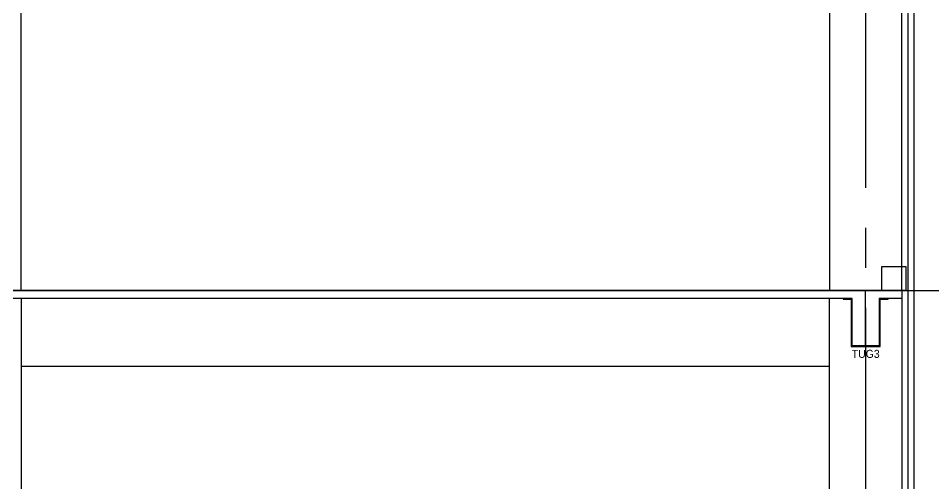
# Model space of a CAD drawing. Extents: x 152195838 to 323921156, y 365159662 to 730681027.
# Drawn here: x 160686922 to 160698357, y 365219651 to 365225463 of the extents above; entities that cross this region are included whole.
import ezdxf
from ezdxf.enums import TextEntityAlignment as Align
from ezdxf.xclip import XClip

# ---------------------------------------------------------------- set-up
doc = ezdxf.new("R2010")
doc.units = 0
doc.header["$MEASUREMENT"] = 0
doc.header["$XCLIPFRAME"] = 0
doc.linetypes.add('CEN', pattern=[63, 60, -1, 1, -1])
doc.layers.get('0').update_dxf_attribs({"linetype": 'CONTINUOUS'})
doc.layers.get('Defpoints').update_dxf_attribs({"linetype": 'CONTINUOUS'})
for name, color, linetype in [('4A.TEC CEN', 1, 'CEN'), ('4A.TEC 벽체 3', 4, 'CONTINUOUS'), ('ELE', 4, 'CONTINUOUS'), ('k-BESTO', 4, 'CONTINUOUS'), ('text', 3, 'CONTINUOUS'), ('㈜SE&C 기둥', 2, 'CONTINUOUS'), ('㈜SE&C 벽체 1', 2, 'CONTINUOUS'), ('㈜SE&C 벽체 4', 7, 'CONTINUOUS')]:
    doc.layers.add(name, color=color, linetype=linetype)
doc.layers.add('DEFPOINT', color=135, linetype='CONTINUOUS', plot=False)
doc.styles.add('돋움', font='')
doc.styles.get('돋움').set_extended_font_data('돋움')

# ---------------------------------------------------------------- blocks, each defined once
blk = doc.blocks.new('A$C8f3fa318')
at = {"layer": 'Defpoints'}
for p, q in [((0, 864), (760, 864)), ((380, 164), (380, 864))]:
    blk.add_line(p, q, dxfattribs=at)
at = {"layer": 'k-BESTO'}
for p, q in [((100, 764), (100, 754)), ((210, 764), (100, 764)), ((100, 764), (100, 764)), ((100, 754), (200, 754)), ((200, 754), (200, 164)), ((210, 174), (210, 764)), ((660, 764), (550, 764)), ((550, 764), (550, 174)), ((560, 164), (560, 754)), ((560, 754), (660, 754)), ((660, 754), (660, 764)), ((200, 164), (560, 164)), ((550, 174), (210, 174))]:
    blk.add_line(p, q, dxfattribs=at)
at = {"layer": 'DEFPOINT', "linetype": 'ByBlock', "style": '돋움'}
blk.add_text('TUG3', height=100, dxfattribs=at).set_placement((206, 73), align=Align.MIDDLE_LEFT)
blk = doc.blocks.new('B-2-3F')
at = {"layer": '㈜SE&C 기둥', "color": 8, "ltscale": 0.5, "elevation": -1667}
for points in [[(90900, 9900), (90900, 0)], [(101000, 0), (101000, 9900)], [(101900, 9900), (101900, 0)]]:
    blk.add_lwpolyline(points, dxfattribs=at)
at = {"layer": '㈜SE&C 벽체 1'}
for p, q in [((101650, 10000, -1667), (85890, 10000, -1667)), ((101900, 10000, -1667), (101900, 9900, -1667)), ((101280, 9900, -1667), (90620, 9900, -1667)), ((101900, 9900, -1667), (101620, 9900, -1667))]:
    blk.add_line(p, q, dxfattribs=at)
at = {"layer": '㈜SE&C 벽체 1', "elevation": -1667}
blk.add_lwpolyline([(101650, 10300), (101950, 10300), (101950, 10000), (101650, 10000)], close=True, dxfattribs=at)
at = {"layer": '㈜SE&C 벽체 4'}
blk.add_line((101000, 9050, -1667), (90900, 9050, -1667), dxfattribs=at)
at = {"layer": 'ELE'}
blk.add_blockref('A$C8f3fa318', (101070, 9136, -1667), dxfattribs=at)
blk = doc.blocks.new('3층계단')
at = {"layer": '4A.TEC CEN', "color": 8, "ltscale": 500}
blk.add_line((58362, 49210, 0), (92848, 49210, 0), dxfattribs=at)
blk = doc.blocks.new('AFQWF')
at = {"layer": '㈜SE&C 기둥', "color": 8, "ltscale": 0.5}
for points in [[(66913, 0), (66913, 9350)], [(77013, 9350), (77013, 0)], [(77913, 0), (77913, 9350)]]:
    blk.add_lwpolyline(points, dxfattribs=at)

msp = doc.modelspace()

# ---------------------------------------------------------------- linework, layer by layer
at = {"layer": '4A.TEC CEN', "color": 8, "ltscale": 500}
msp.add_line((160545434.12, 365222063.33), (160776798.99, 365222063.33), dxfattribs=at)
at = {"layer": '4A.TEC CEN', "color": 8, "ltscale": 500, "flags": 128}
msp.add_lwpolyline([(160697506.94, 365253346.04), (160697506.94, 365183761.87)], dxfattribs=at)
at = {"layer": '4A.TEC 벽체 3'}
for points in [[(160697956.94, 365233563.33), (160698106.94, 365233563.33), (160698106.94, 365212063.33)], [(160697956.94, 365233488.33), (160698031.94, 365233488.33), (160698031.94, 365212063.33)]]:
    msp.add_lwpolyline(points, dxfattribs=at)

# ---------------------------------------------------------------- block references
ref = msp.add_blockref('3층계단', (160604137.42, 365172853.16))
XClip(ref).set_block_clipping_path([(71969.5286620855, 10908.7128179073), (77609.5286620855, 80492.8788198829)])
at = {"layer": 'ELE'}
msp.add_blockref('AFQWF', (160620044.2, 365222063.33), dxfattribs=at)
at = {"layer": 'text'}
msp.add_blockref('B-2-3F', (160596056.94, 365212063.33, 1666.67), dxfattribs=at)

doc.saveas('drawing.dxf')
